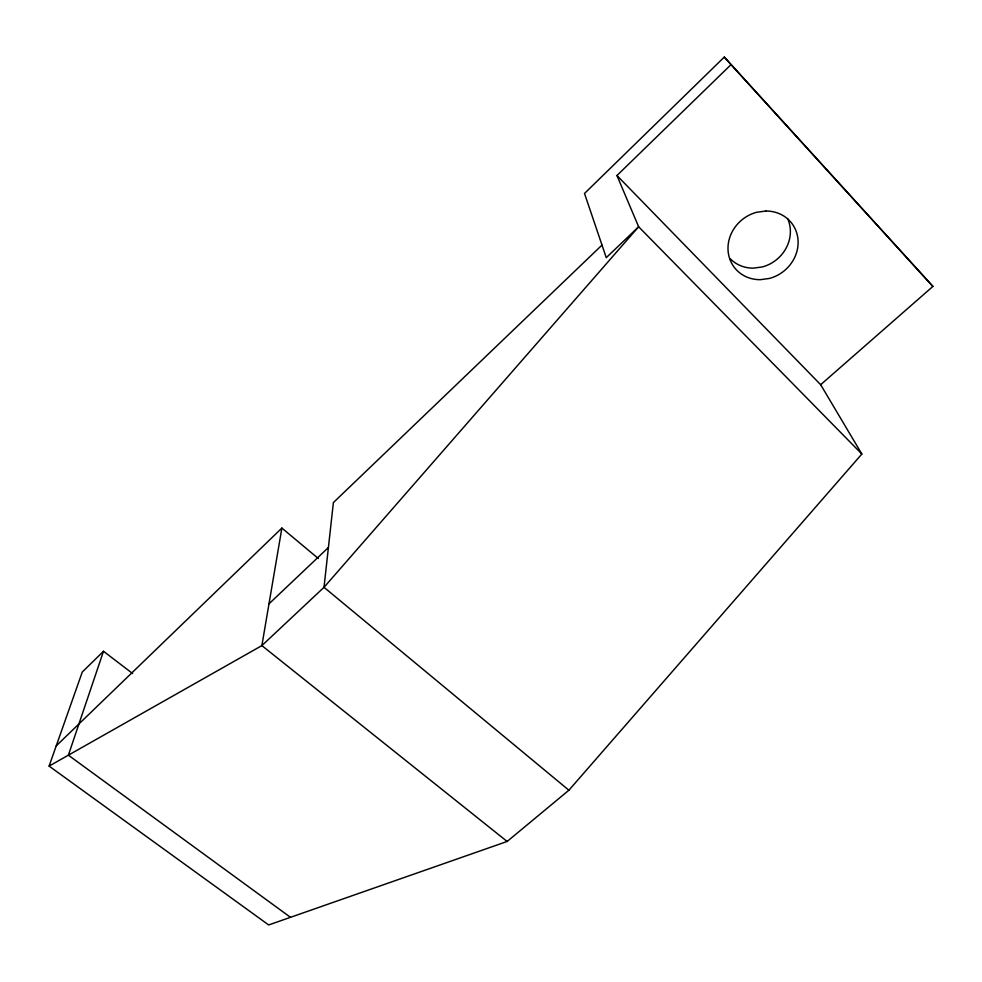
<?xml version="1.0" encoding="UTF-8"?>
<svg xmlns="http://www.w3.org/2000/svg" width="982" height="982" viewBox="0 0 982 982"><rect width="100%" height="100%" fill="white"/><g stroke="black" fill="none" stroke-linecap="round" stroke-linejoin="round"><path stroke-width="1.47" d="M318.315 558.5L281.883 528.071L261.875 645.604L49.1 766.095L268.675 924.958L507.142 841.464L568.897 790.228L861.852 454.028L820.67 384.711L616.954 175.52L731.013 64.652L724.323 57.042L584.511 193.454L606.262 257.665L638.631 226.768L616.954 175.52M132.656 673.554L103.491 651.275L68.372 755.183L290.488 917.323M49.1 766.095L82.267 672.032L103.491 651.275M56.244 745.841L281.883 528.071M601.978 245.095L333.377 502.588L324.011 587.31L261.875 645.604L507.142 841.464M268.994 603.832L328.405 547.514M820.67 384.711L932.9 286.425L724.323 57.042M568.897 790.228L324.011 587.31L638.631 226.768L861.852 454.028M731.013 64.652L932.9 286.425M787.711 218.79A35.475 32.529 -38.9 0 1 762.376 266.92L753.501 268.135A35.475 32.529 -38.9 0 1 730.178 258.671M765.764 211.032L756.533 212.308A36.211 33.106 -38.1 0 0 728.043 250.226A36.211 33.106 -38.1 0 0 760.399 279.674L769.446 278.434A36.211 33.106 -38.1 0 0 798.071 240.565A36.211 33.106 -38.1 0 0 765.764 211.032"/></g></svg>
